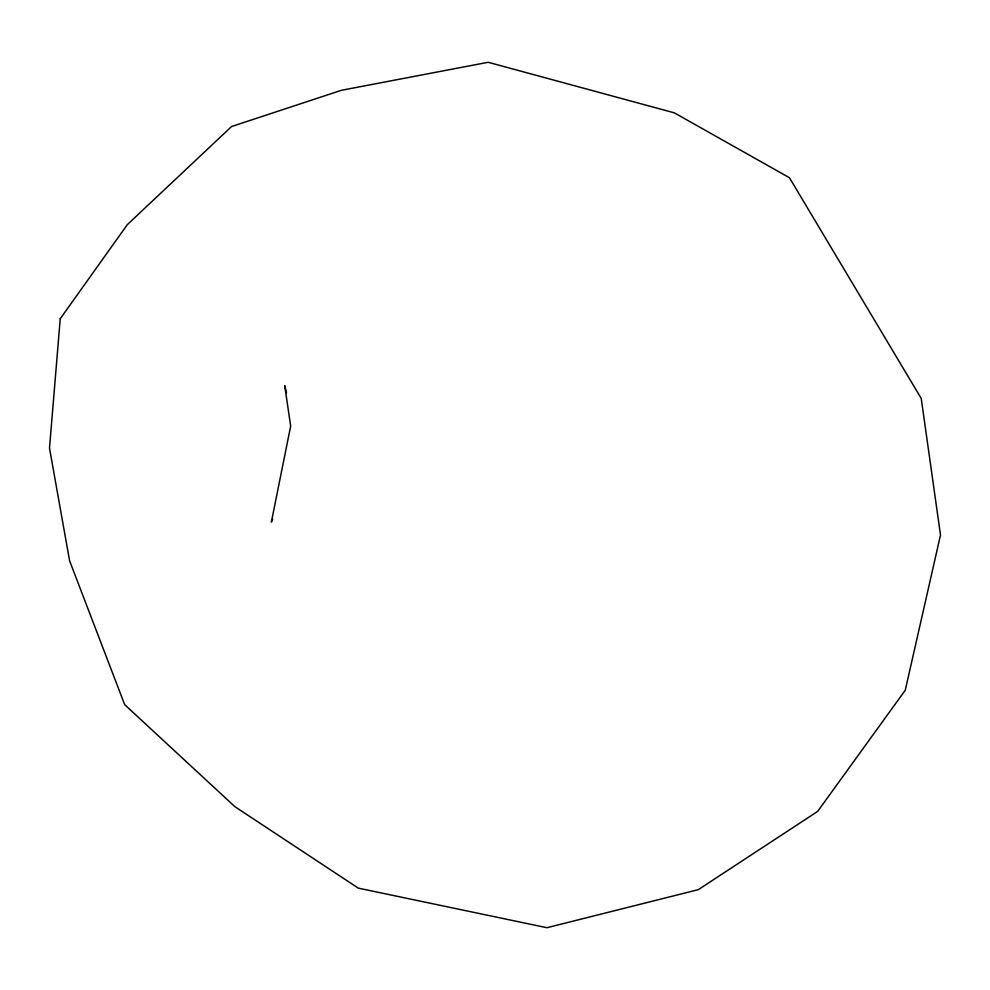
<?xml version="1.0" encoding="UTF-8"?>
<svg xmlns="http://www.w3.org/2000/svg" width="990" height="990" viewBox="0 0 990 990"><rect width="100%" height="100%" fill="white"/><g stroke="black" fill="none" stroke-linecap="round" stroke-linejoin="round"><path stroke-width="1.49" d="M272.72 519.404L271.347 522.114L290.676 426.071L284.699 385.568L286.518 392.993M60.229 318.78L49.5 448.124L69.609 560.847L124.678 704.657L234.89 806.677L358.306 888.141L546.938 927.717L698.321 889.651L817.666 811.392L905.256 690.228L940.5 535.033L921.232 398.45L789.451 177.73L674.338 112.848L488.169 62.283L341.463 90.288L231.573 126.522L127.314 224.656L60.229 318.78"/></g></svg>
